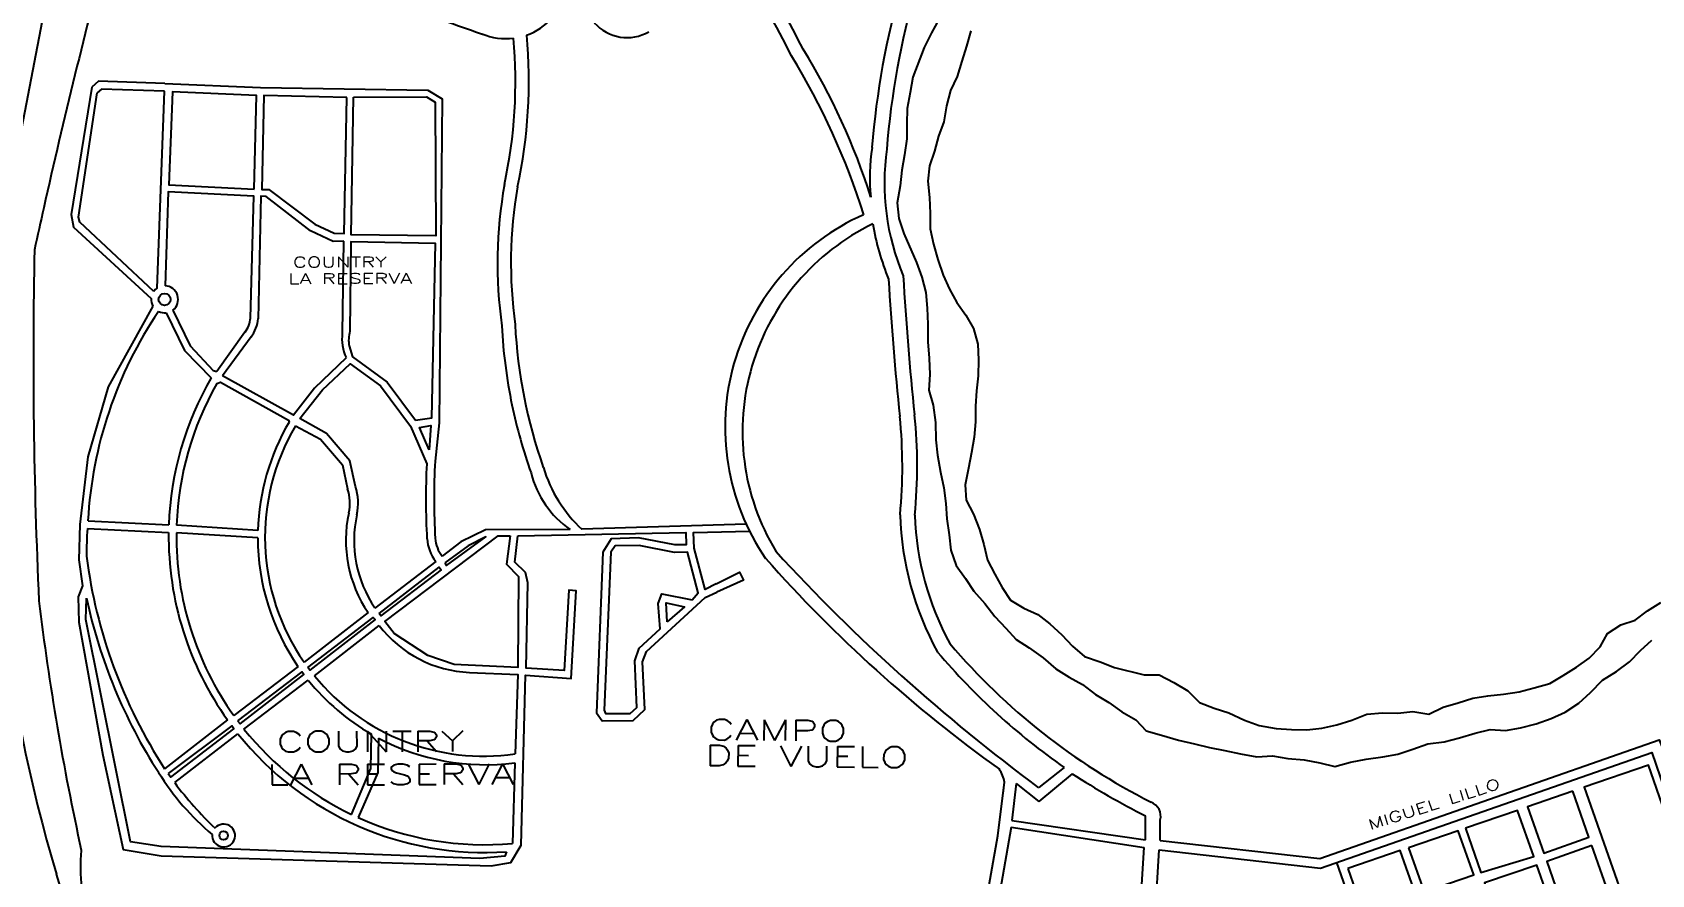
# Model space of a CAD drawing. Header units: millimetres. Extents: x 4374322 to 4409026, y 6503580 to 6534206.
# Drawn here: x 4379032 to 4380603, y 6529233 to 6530051 of the extents above; entities that cross this region are included whole.
import ezdxf

# ---------------------------------------------------------------- set-up
doc = ezdxf.new("R2010")
doc.units = ezdxf.units.MM
for name, color, linetype in [('LINEA CALLE', 252, 'Continuous'), ('NOMBRE BARRIO', 8, 'Continuous'), ('NOMBRE CALLE', 252, 'Continuous'), ('RIO', 252, 'Continuous')]:
    doc.layers.add(name, color=color, linetype=linetype)
doc.styles.add('S1', font='ROMANS')

msp = doc.modelspace()

# ---------------------------------------------------------------- linework, layer by layer
at = {"layer": 'LINEA CALLE', "transparency": 33554687}
for p, q in [((4379009, 6529893.5), (4379067.1, 6530195.4)), ((4380033, 6529337.1), (4380008.2, 6529317.5)), ((4379968.4, 6529270.8), (4379975, 6529322.9)), ((4379973.6, 6529311.7), (4379975, 6529322.9)), ((4379986.2, 6529321.6), (4379982.2, 6529285.5)), ((4379986.2, 6529321.6), (4380008.2, 6529304.1)), ((4380040.7, 6529331), (4380008.2, 6529304.1)), ((4380111.8, 6529267), (4380111.8, 6529290.1)), ((4379981.5, 6529279.3), (4379948.2, 6529087.5)), ((4379981.5, 6529279.3), (4380110.7, 6529259.4)), ((4379982.2, 6529285.5), (4380111.8, 6529267)), ((4380126.2, 6529266.3), (4380126.2, 6529286.2)), ((4379935.1, 6529079.8), (4379968.4, 6529270.8)), ((4380100.1, 6529100.6), (4380110.7, 6529259.4)), ((4380126.2, 6529266.3), (4380281, 6529248.9)), ((4380116, 6529106.6), (4380125, 6529257.1)), ((4380125, 6529257.1), (4380281.7, 6529239.4)), ((4379073.1, 6529174.5), (4379054.9, 6529233.4))]:
    msp.add_line(p, q, dxfattribs=at)
for points in [[(4379089.4, 6529997.5), (4379069.1, 6529873.9), (4379071.5, 6529861.7), (4379146.8, 6529792.2)], [(4379160, 6530001), (4379095.8, 6530003.4), (4379089.4, 6529997.5)], [(4379160, 6530001), (4379253, 6529997), (4379415.5, 6529994.5), (4379429.4, 6529986.2), (4379426.4, 6529671.5), (4379422.4, 6529634.5)], [(4379149.3, 6529799.2), (4379077.5, 6529866.3), (4379076.3, 6529871.3), (4379094.5, 6529992)], [(4379159.7, 6529993.5), (4379098.6, 6529995.7), (4379094.5, 6529992)], [(4379152.7, 6529802.5), (4379159.7, 6529993.5)], [(4379246.9, 6529898.5), (4379249.1, 6529989.5), (4379167.5, 6529992.8), (4379164, 6529902.8), (4379246.9, 6529898.5)], [(4379336.7, 6529987.6), (4379256.2, 6529989.3), (4379254.2, 6529898.3), (4379261.2, 6529898.1), (4379305.6, 6529864.6), (4379324.4, 6529855.9), (4379334, 6529855.4), (4379336.7, 6529987.6)], [(4379343.3, 6529987.7), (4379413.9, 6529988.2), (4379422.6, 6529983), (4379423.2, 6529853.1), (4379341.1, 6529854.2), (4379343.3, 6529987.7)], [(4379243.2, 6529773.3), (4379246.5, 6529891.7), (4379163.5, 6529896), (4379160.3, 6529804.6)], [(4379333.9, 6529847.9), (4379323.5, 6529847.8), (4379301.6, 6529858.1), (4379258.3, 6529891.3), (4379253.4, 6529891.6), (4379250.7, 6529772.7)], [(4379332.4, 6529758.8), (4379333.9, 6529847.9)], [(4379403.3, 6529674.1), (4379419.2, 6529676.6), (4379422.7, 6529845.7), (4379340.7, 6529847.2), (4379339.7, 6529760.5)], [(4379148.5, 6529784.9), (4379105.1, 6529706.7), (4379085.3, 6529638.6), (4379077.6, 6529573), (4379076.7, 6529538.5), (4379080.2, 6529513.5), (4379075.9, 6529502.7), (4379076.6, 6529478.3), (4379099.8, 6529348.9), (4379119.6, 6529257.6), (4379156.4, 6529251.3), (4379476.7, 6529241.6), (4379495.9, 6529245), (4379506, 6529261.7), (4379510.3, 6529426.6), (4379554.4, 6529423.6), (4379559.3, 6529508.7), (4379552.3, 6529509.1), (4379547.8, 6529431.3), (4379510.9, 6529433.5), (4379512.3, 6529516.2), (4379510.3, 6529526.4), (4379499.7, 6529536.4), (4379502.7, 6529562)], [(4379161.4, 6529778.4), (4379179.1, 6529742), (4379205.1, 6529715.3)], [(4379167.8, 6529781), (4379184.6, 6529746.4), (4379206.9, 6529722.3), (4379210.7, 6529721.5)], [(4379237.9, 6529759.6), (4379210.7, 6529721.5)], [(4379243.8, 6529755.1), (4379216.2, 6529717.4)], [(4379339, 6529746.3), (4379342.1, 6529735.7), (4379375.8, 6529711.1), (4379403.3, 6529674.1)], [(4379336, 6529734.9), (4379305.3, 6529705.4), (4379284.9, 6529679.1), (4379216.2, 6529717.4)], [(4379291.1, 6529675.8), (4379313.1, 6529703.7), (4379340.1, 6529729), (4379369.3, 6529707.6), (4379398.5, 6529668.4), (4379414.3, 6529631.8)], [(4379210.5, 6529709.7), (4379214.2, 6529711.1), (4379280, 6529674.2), (4379280.8, 6529672.4)], [(4379287, 6529668.7), (4379311.2, 6529655.8), (4379332.7, 6529630.9)], [(4379345.1, 6529610), (4379339.5, 6529634.9), (4379316.9, 6529661.4), (4379291.1, 6529675.8)], [(4379416.5, 6529645.5), (4379407.2, 6529667.2), (4379418.2, 6529669), (4379416.5, 6529645.5)], [(4379332.7, 6529630.9), (4379337.5, 6529607.5)], [(4379085.6, 6529576.5), (4379164, 6529572.5)], [(4379250.5, 6529567), (4379171.5, 6529572.2)], [(4379724.3, 6529573.3), (4379564.9, 6529568.3)], [(4379085, 6529569), (4379163.8, 6529565.1)], [(4379250.4, 6529559.9), (4379171.3, 6529565)], [(4379495.4, 6529562), (4379491.6, 6529534.3), (4379503.5, 6529522.5), (4379502.6, 6529434), (4379441, 6529437.2), (4379415.5, 6529445.8), (4379382.7, 6529467.1), (4379373.6, 6529478.9), (4379483.5, 6529561.8), (4379495.4, 6529562)], [(4379553.4, 6529568.1), (4379471.4, 6529567.7), (4379447.3, 6529556), (4379429.2, 6529542.1)], [(4379431.8, 6529535.7), (4379433.5, 6529533.2), (4379471.6, 6529561.1), (4379454.4, 6529552.4), (4379431.8, 6529535.7)], [(4379502.7, 6529562), (4379665.7, 6529565.2), (4379666, 6529553.3), (4379655.2, 6529553.1), (4379619.7, 6529559.9), (4379593.3, 6529559.2), (4379585.3, 6529546.2), (4379579.1, 6529390.3), (4379584.4, 6529382.4), (4379614.5, 6529382.6), (4379626, 6529393.5), (4379623.7, 6529439.7), (4379627.6, 6529449.8), (4379684.4, 6529502.2), (4379695.7, 6529507.2)], [(4379695.2, 6529515.3), (4379684.4, 6529509.9), (4379673.7, 6529550), (4379673.3, 6529565.3), (4379727.5, 6529566.6)], [(4379671.9, 6529499.7), (4379677.8, 6529506.5), (4379667.3, 6529546), (4379654.6, 6529545.7), (4379620.5, 6529552.7), (4379597.1, 6529552.2), (4379593.1, 6529546.1), (4379586.6, 6529392.6), (4379587.9, 6529389.6), (4379611.7, 6529389.6), (4379618.2, 6529395.2), (4379616.4, 6529440.6), (4379620.5, 6529452.9), (4379640.7, 6529471.6), (4379638.9, 6529496.4), (4379642.5, 6529505.8), (4379671.9, 6529499.7)], [(4379423, 6529537.2), (4379364, 6529491.9)], [(4379368.1, 6529486.5), (4379426.2, 6529531.7), (4379428.2, 6529529.1), (4379369.8, 6529484.4), (4379368.1, 6529486.5)], [(4379695.2, 6529515.3), (4379717.7, 6529526.7), (4379721.7, 6529518.8), (4379695.7, 6529507.2)], [(4379491.8, 6529255.3), (4379490, 6529251.1), (4379465.8, 6529248.8), (4379156.6, 6529260.3), (4379126.9, 6529265), (4379083.6, 6529480.8), (4379084.1, 6529501.6)], [(4379647.5, 6529478.4), (4379646.6, 6529496.8), (4379664.5, 6529493), (4379647.5, 6529478.4)], [(4379357.4, 6529487.5), (4379295.3, 6529439.3)], [(4379299, 6529434.1), (4379362.4, 6529482.8), (4379364.1, 6529480.6), (4379300.9, 6529431.5), (4379299, 6529434.1)], [(4379305.3, 6529426), (4379368.1, 6529474.9)], [(4379289.4, 6529435.2), (4379227, 6529387.5)], [(4379230.6, 6529382.5), (4379233.1, 6529379.3), (4379295, 6529427.5), (4379293.2, 6529429.8), (4379230.7, 6529382.5)], [(4379236.9, 6529374.4), (4379299.3, 6529422)], [(4379455.8, 6529429.4), (4379502.6, 6529427.2), (4379500, 6529350.2)], [(4379220.9, 6529383.2), (4379159.9, 6529335.9)], [(4379163.5, 6529331.1), (4379166, 6529327.8), (4379227.2, 6529374.7), (4379225, 6529377.6), (4379163.5, 6529331.1)], [(4379169.7, 6529322.4), (4379231.1, 6529369.7)], [(4379341.2, 6529291.5), (4379360.1, 6529336.1), (4379360.8, 6529369.3)], [(4379367.5, 6529365.6), (4379366.8, 6529332.1), (4379347.8, 6529288.5)], [(4380281, 6529248.9), (4380610.5, 6529363.8), (4380623.2, 6529331.9), (4380640.9, 6529337.9), (4380676.4, 6529273.2), (4380673.3, 6529259.6), (4380694.8, 6529185.4), (4380680, 6529176.1), (4380676.2, 6529161.2), (4380679.1, 6529158.9), (4380687.1, 6529162.8), (4380691.1, 6529159.4), (4380709, 6529169.6)], [(4379499.7, 6529341.7), (4379497.5, 6529263.3)], [(4380281.7, 6529239.4), (4380603.1, 6529351.5), (4380636.3, 6529255.3), (4380626.7, 6529229.1), (4380635.8, 6529178), (4380640.2, 6529167), (4380640.8, 6529150.6), (4380607.5, 6529125.5), (4380588.2, 6529122.9), (4380535.6, 6529117.6), (4380529.7, 6529134.2), (4380514.6, 6529176.7), (4380349.8, 6529120.4), (4380369.2, 6529065.5)], [(4380526.5, 6529314.2), (4380482.5, 6529298.8), (4380498.3, 6529254), (4380542.2, 6529269.5), (4380526.5, 6529314.2)], [(4380297.3, 6529244.9), (4380314.5, 6529196.1), (4380210, 6529196), (4380210.1, 6529185.9), (4380318, 6529186), (4380361, 6529063.9)]]:
    msp.add_lwpolyline(points, dxfattribs=at)
for points in [[(4380603.3, 6529131.1), (4380633.7, 6529153.9), (4380633.3, 6529165.5), (4380629.1, 6529176), (4380619.6, 6529229.8), (4380629, 6529255.4), (4380599.9, 6529339.5), (4380537.5, 6529318.1)], [(4380422.3, 6529278.1), (4380437.4, 6529235.2), (4380488.7, 6529250.7), (4380473, 6529295.4)], [(4380367.1, 6529259.2), (4380382.2, 6529216.3), (4380430.4, 6529232.8), (4380415.3, 6529275.7)], [(4380545.1, 6529261.4), (4380501.2, 6529245.9), (4380521.2, 6529188.9), (4380565.1, 6529204.4)], [(4380308.1, 6529239.1), (4380323.2, 6529196.2), (4380374.1, 6529213.5), (4380359, 6529256.5)], [(4380511.7, 6529185.3), (4380491.6, 6529242.3), (4380441, 6529225), (4380461, 6529168)]]:
    msp.add_lwpolyline(points, close=True, dxfattribs=at)
for centre, radius in [((4379159.9, 6529791.5), 5.81), ((4379217.2, 6529271), 4.14)]:
    msp.add_circle(centre, radius, dxfattribs=at)
for centre, radius, start, end in [((4378278.2, 6529273.4), 1670.2, 26.8571, 33.6073), ((4378278.2, 6529273.4), 1683.2, 26.8799, 32.8005), ((4385369.4, 6528463.2), 6483.6, 165.03208, 167.37543), ((4380663.5, 6529873.4), 819.7, 164.1697, 175.4203), ((4380663.5, 6529873.4), 805.3, 164.1858, 175.452), ((4380774.9, 6533847.3), 4016.7, 249.6108, 251.0189), ((4379491.2, 6530104.8), 60.2, 289.4598, 318.1624), ((4379608.7, 6530087.7), 42.1, 221.0277, 300.3066), ((4379491.2, 6530104.8), 60.2, 247.2209, 276.9428), ((4379031.3, 6530002.8), 469.1, 347.7336, 5.1656), ((4379031.3, 6530002.8), 482.1, 347.7652, 5.3837), ((4379179.7, 6529667.7), 690.1, 17.3596, 31.4704), ((4379230, 6529696.2), 645.3, 17.5422, 31.61), ((4380025.2, 6529910.5), 181, 170.9955, 186.272), ((4380088, 6529904.5), 229.6, 171.8055, 203.0922), ((4379927.4, 6529826.3), 444.4, 170.0451, 187.8354), ((4379927.4, 6529826.3), 431.4, 170.0795, 187.9083), ((4385369.4, 6528463.2), 6483.6, 167.37543, 167.74259), ((4379929.4, 6529667.2), 225.6, 113.8115, 214.2871), ((4379944.8, 6529663), 224.1, 115.802, 211.1636), ((4380088, 6529904.5), 244, 189.373, 202.496), ((4384046.8, 6529732.8), 5014.3, 178.7777, 182.6744), ((4382926.7, 6529993.3), 3069.6, 183.4019, 185.8996), ((4382926.7, 6529993.3), 3055.2, 183.3559, 185.8997), ((4379159.9, 6529791.5), 13.1, 176.8538, 209.9932), ((4379159.9, 6529791.5), 13.1, 123.0966, 143.7646), ((4379159.9, 6529791.5), 13.1, 307.183, 88.0113), ((4380560.6, 6529678.7), 1570.2, 176.3112, 196.4724), ((4379487.1, 6529554.4), 402.2, 145.9268, 176.8542), ((4379159.9, 6529791.5), 13.1, 243.3663, 276.7305), ((4379217.4, 6529775.5), 25.9, 322.4485, 355.3136), ((4379217.4, 6529775.5), 33.4, 322.4485, 355.3136), ((4379372.6, 6529751.8), 34.1, 165.2709, 189.2578), ((4379992.7, 6529792.2), 506.3, 182.9955, 191.7558), ((4379992.7, 6529792.2), 493.3, 182.9316, 199.4013), ((4379376.7, 6529753.3), 44.7, 172.9121, 204.2911), ((4379470.7, 6529561.5), 306.9, 149.9104, 177.941), ((4379470.7, 6529561.5), 299.4, 150.3209, 177.941), ((4379992.7, 6529792.2), 506.3, 191.7558, 199.5222), ((4379471, 6529560.5), 220.7, 149.5278, 178.3097), ((4379469.7, 6529560.5), 212.4, 149.3472, 214.7753), ((4379399, 6529629.2), 476.9, 354.373, 5.856), ((4379399, 6529629.2), 491.3, 354.4822, 5.8566), ((4380088.4, 6529598.1), 667, 176.8737, 183.316), ((4380088.3, 6529598.1), 674.9, 177.1414, 183.3215), ((4379608.8, 6529646.8), 96.3, 194.3329, 234.873), ((4379657.8, 6529668.1), 136.3, 196.9913, 227.0643), ((4379295.4, 6529593.7), 44.3, 347.5417, 18.097), ((4379295.4, 6529593.7), 52.3, 347.5417, 18.097), ((4379461.1, 6529557.7), 125.3, 167.8329, 214.1016), ((4379461.1, 6529557.7), 117.3, 167.8329, 214.1016), ((4380167, 6529591), 293.5, 181.6748, 208.9017), ((4380167, 6529591), 279.1, 181.8596, 208.6103), ((4379453.8, 6529544.1), 369.7, 176.1402, 180.2794), ((4379470.7, 6529561.5), 306.9, 179.3251, 215.5174), ((4379470.7, 6529561.5), 299.4, 179.333, 215.5174), ((4379471, 6529560.5), 220.7, 180.1447, 214.5898), ((4379453.8, 6529561.6), 39.3, 183.7395, 218.467), ((4379453.8, 6529561.6), 31.3, 183.7395, 218.467), ((4379576.2, 6529605.8), 496.2, 187.3557, 212.9589), ((4381082.6, 6530768.8), 1805.8, 222.5815, 233.4877), ((4380775, 6530455.6), 1379.5, 221.5746, 234.3017), ((4381582.9, 6529806.6), 2563.5, 186.8955, 192.386), ((4379576.2, 6529605.8), 503, 191.9554, 212.9589), ((4379460.7, 6529546.2), 116.9, 217.5756, 267.605), ((4380400.9, 6529864.5), 643, 220.2369, 235.1012), ((4380400.9, 6529864.5), 628.6, 220.3681, 243.1793), ((4379471, 6529560.5), 220.7, 218.8877, 240.0198), ((4379469.7, 6529560.5), 212.4, 219.2694, 278.1892), ((4379470.7, 6529561.5), 306.9, 218.6685, 273.9529), ((4379470.7, 6529561.5), 299.4, 218.6685, 244.3713), ((4379471, 6529560.5), 220.7, 242.0209, 277.4621), ((4379366.6, 6529463.3), 249.7, 211.6803, 229.9959), ((4379440.6, 6529523.5), 337.4, 216.5913, 226.6211), ((4379937, 6529314.9), 38.9, 11.9462, 31.6832), ((4379937, 6529314.9), 38.9, 11.9462, 31.6832), ((4380500.4, 6530048.4), 852.1, 237.3436, 242.8649), ((4380112, 6529289.8), 14.6, 345.7461, 69.0493), ((4379217.2, 6529271), 11.1, 174.3341, 138.5559), ((4379470.7, 6529561.5), 299.4, 245.763, 275.1361), ((4379232.7, 6529240.8), 154.5, 174.1107, 201.266)]:
    msp.add_arc(centre, radius, start, end, dxfattribs=at)
at = {"layer": 'RIO', "transparency": 33554687}
for points in [[(4379911.2, 6530063.1), (4379904.1, 6530050.1), (4379897, 6530036.1), (4379886, 6530007.1), (4379883.5, 6529992.2), (4379880.6, 6529976.8), (4379880.1, 6529962), (4379880.2, 6529947.2), (4379877.8, 6529931.8), (4379875.3, 6529916.9), (4379873.9, 6529901.6), (4379871, 6529885.1), (4379872.6, 6529869.9), (4379877.2, 6529855.3), (4379889.5, 6529827.2), (4379894.7, 6529813.2), (4379898.8, 6529798), (4379899.9, 6529782.8), (4379900.5, 6529767.5), (4379900.7, 6529750.2), (4379901.9, 6529734.4), (4379902.5, 6529718.6), (4379901.6, 6529703.3), (4379905.7, 6529688.7), (4379907.9, 6529671.9), (4379908.5, 6529655.1), (4379910.1, 6529640.4), (4379912.8, 6529623.7), (4379916, 6529608.5), (4379918.1, 6529593.3), (4379919.2, 6529578.6), (4379921.4, 6529562.8), (4379923, 6529548.1), (4379928.1, 6529533), (4379937.3, 6529520.6), (4379945.4, 6529508.2), (4379956, 6529496.4), (4379965.7, 6529483.5), (4379976.3, 6529472.2), (4379986.4, 6529461.4), (4379999, 6529453.2), (4380012.6, 6529443.6), (4380024.7, 6529432.8), (4380037.8, 6529424.7), (4380050.8, 6529417.5), (4380063.4, 6529407.9), (4380076.4, 6529400.2), (4380089, 6529391), (4380102.5, 6529383.4), (4380112.6, 6529372.6), (4380127.5, 6529368.6), (4380144, 6529363.6), (4380159.4, 6529360.2), (4380173.8, 6529356.6), (4380188.7, 6529353.7), (4380204.1, 6529350.2), (4380220, 6529347.3), (4380235.2, 6529348.4), (4380250, 6529345.9), (4380265.9, 6529344.5), (4380281.2, 6529341.5), (4380295.6, 6529338), (4380310.7, 6529342.2), (4380325.9, 6529345.3), (4380342.1, 6529347.5), (4380356.7, 6529350.1), (4380371.3, 6529354.8), (4380385.9, 6529359.9), (4380401.6, 6529362.1), (4380416.7, 6529365.8), (4380431.8, 6529370.4), (4380446.4, 6529374.1), (4380461.2, 6529373.1), (4380475.8, 6529375.7), (4380490.9, 6529379.4), (4380505.5, 6529384.6), (4380519, 6529390.7), (4380532.4, 6529399.4), (4380543.7, 6529410), (4380555.4, 6529421.7), (4380568.8, 6529430.4), (4380581.7, 6529439.6), (4380592.4, 6529450.7), (4380603.2, 6529460.8)], [(4379942.2, 6530052.1), (4379938.2, 6530037.2), (4379933.7, 6530022.7), (4379929.2, 6530007.8), (4379922.6, 6529994.2), (4379918.6, 6529979.3), (4379916.2, 6529963.9), (4379911.1, 6529949.9), (4379907.1, 6529935.5), (4379902.1, 6529921), (4379900.7, 6529906.2), (4379902.3, 6529890.4), (4379902.9, 6529874.7), (4379903, 6529859.9), (4379906.1, 6529845.2), (4379910.3, 6529830.1), (4379915.5, 6529815), (4379921.6, 6529801.5), (4379928.7, 6529788.5), (4379937.4, 6529776.1), (4379945, 6529763.1), (4379949.2, 6529748), (4379949.8, 6529732.7), (4379949.3, 6529717.4), (4379947.9, 6529702.6), (4379947, 6529687.8), (4379947, 6529672.5), (4379945.6, 6529657.6), (4379943.1, 6529642.7), (4379940.2, 6529627.8), (4379936.7, 6529611.4), (4379937.8, 6529596.6), (4379945, 6529583.1), (4379950.7, 6529568.1), (4379954.8, 6529553.5), (4379958.5, 6529538.3), (4379965.6, 6529524.8), (4379972.7, 6529511.8), (4379980.9, 6529499.4), (4379993.9, 6529491.8), (4380007.4, 6529485.7), (4380018.9, 6529476.5), (4380030.5, 6529465.7), (4380041.1, 6529454.9), (4380052.7, 6529444.7), (4380067.7, 6529439.6), (4380081.7, 6529434.1), (4380110.4, 6529427.1), (4380125.2, 6529427.1), (4380139.2, 6529419.5), (4380152.8, 6529411.4), (4380164.4, 6529400.1), (4380178.4, 6529394.6), (4380192.8, 6529390), (4380207.9, 6529383), (4380222.3, 6529377.9), (4380238.7, 6529375), (4380253.5, 6529374.1), (4380268.3, 6529373.6), (4380283, 6529375.2), (4380297.6, 6529378.4), (4380312.2, 6529383), (4380326.7, 6529388.7), (4380341.9, 6529390.3), (4380356.7, 6529389.9), (4380371.4, 6529391.5), (4380386.7, 6529389), (4380400.7, 6529395.7), (4380415.3, 6529399.9), (4380429.4, 6529404.5), (4380444.1, 6529406.6), (4380459.3, 6529408.2), (4380474.5, 6529410.4), (4380489, 6529414.5), (4380504.1, 6529418.7), (4380517.1, 6529426.3), (4380530, 6529434.5), (4380542.4, 6529443.1), (4380553.1, 6529454.3), (4380560.2, 6529467.3), (4380573.1, 6529475.5), (4380587.2, 6529480.1), (4380599.1, 6529489.2), (4380612, 6529497.4)]]:
    msp.add_lwpolyline(points, dxfattribs=at)

# ---------------------------------------------------------------- texts
at = {"layer": 'NOMBRE BARRIO', "linetype": 'Continuous', "transparency": 33554687, "style": 'S1', "width": 1.5}
for s, height, rotation, p in [('COUNTRY', 10, 0.1337, (4379284.4, 6529822.6)), ('LA RESERVA', 10, 0.1337, (4379279.8, 6529806.6)), ('CAMPO', 20, 359.4658, (4379686.3, 6529363.9)), ('COUNTRY', 20, 0.1337, (4379268.2, 6529352.1)), ('DE VUELO', 20, 359.4658, (4379684.1, 6529338.8)), ('LA RESERVA', 20, 0.1337, (4379259, 6529320.1))]:
    msp.add_text(s, height=height, rotation=rotation, dxfattribs=at).set_placement(p)
at = {"layer": 'NOMBRE CALLE', "linetype": 'Continuous', "transparency": 33554687, "style": 'S1', "width": 1.5}
msp.add_text('MIGUEL LILLO', height=10, rotation=17.7692, dxfattribs=at).set_placement((4380329.7, 6529276.4))

doc.saveas('drawing.dxf')
